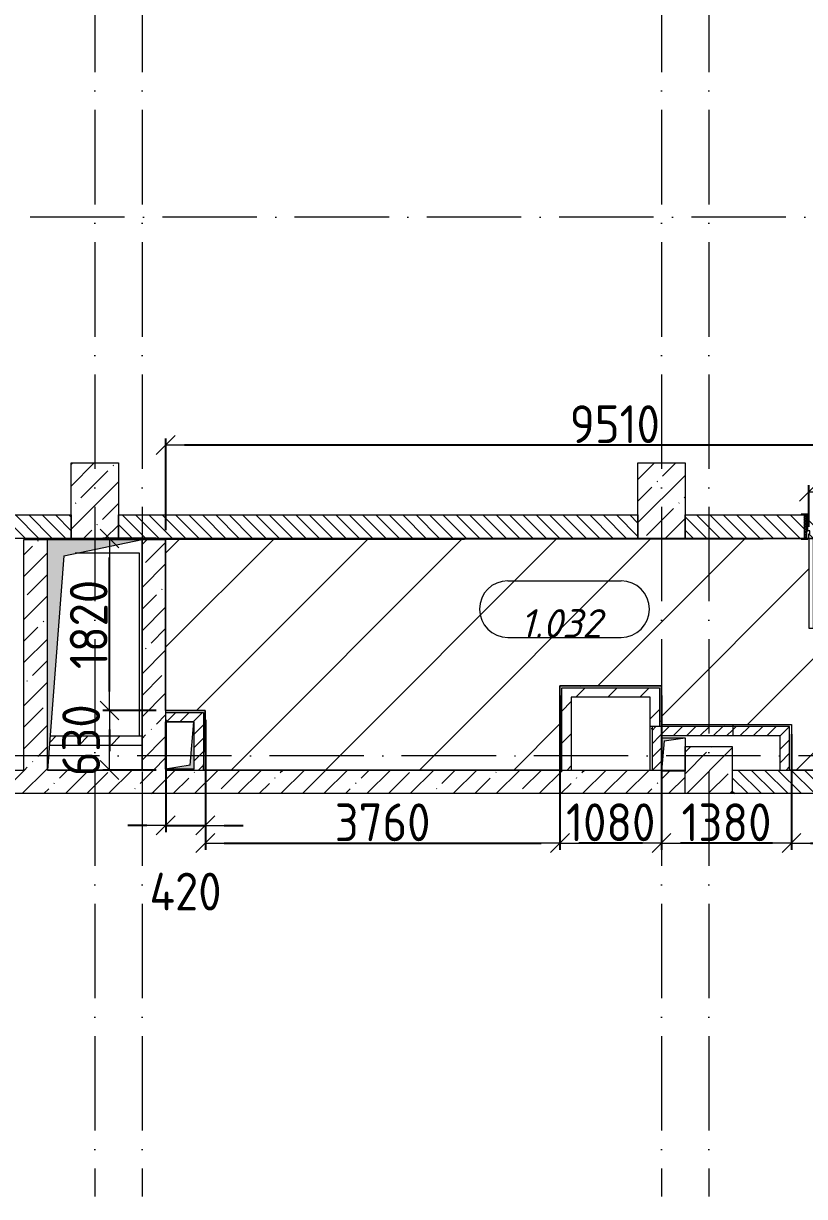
# Model space of a CAD drawing. Header units: millimetres. Extents: x 222978 to 324953, y 104171 to 146527.
# Drawn here: x 233323 to 241594, y 104416 to 116829 of the extents above; entities that cross this region are included whole.
import ezdxf

# ---------------------------------------------------------------- set-up
doc = ezdxf.new("R2010")
doc.units = ezdxf.units.MM
doc.linetypes.add('50_200_ШТРИХ_1Т_ш5_п1_п1_', pattern=[1400, 1000, -200, 0, -200])
for name, color, linetype, lineweight, true_color in [('A-AREA-IDEN-1', 7, 'Continuous', 9, 0xaaaaaa), ('I-WALL-2', 7, 'Continuous', 5, 0x787878), ('M-EQPM-1', 7, 'Continuous', 9, 0xaaaaaa), ('M-EQPM-2', 7, 'Continuous', 9, 0xe2e2e2), ('Оси-3', 7, '50_200_ШТРИХ_1Т_ш5_п1_п1_', 9, 0xaaaaaa)]:
    doc.layers.add(name, color=color, linetype=linetype, lineweight=lineweight, true_color=true_color)
for name, color, linetype, lineweight in [('A-CLNG', 7, 'Continuous', 9), ('A-CLNG-PATT', 7, 'Continuous', 9), ('A-DOOR', 7, 'Continuous', 9), ('A-DOOR-1', 7, 'Continuous', 5), ('A-DOOR-FRAM', 7, 'Continuous', 9), ('A-DOOR-FRAM-1', 7, 'Continuous', 5), ('A-FLOR', 7, 'Continuous', 9), ('A-WALL', 7, 'Continuous', 5), ('A-WALL-FNSH-1', 7, 'Continuous', 5), ('I-WALL', 7, 'Continuous', 5), ('S-COLS', 7, 'Continuous', 9), ('S-COLS-1', 7, 'Continuous', 5), ('Размеры', 7, 'Continuous', 15)]:
    doc.layers.add(name, color=color, linetype=linetype, lineweight=lineweight)
doc.styles.add('ISOCPEUR_I', font='isocpeui.ttf', dxfattribs={"height": 300})
doc.styles.add('СПДС', font='isocpeur.ttf', dxfattribs={"width": 0.9})
doc.dimstyles.new('Больше Размера А3', dxfattribs={"dimtxt": 400, "dimasz": 200, "dimexe": 70, "dimexo": 100, "dimgap": 20, "dimtad": 1, "dimdec": 0, "dimrnd": 10, "dimzin": 0, "dimdsep": 46, "dimtxsty": 'СПДС', "dimblk": 'ARROWHEAD_6', "dimcen": 1, "dimclrd": 256, "dimclre": 256, "dimclrt": 256, "dimazin": 0, "dimtfac": 1, "dimtdec": 0, "dimtmove": 2, "dimatfit": 3, "dimfxl": 1, "dimtolj": 1, "dimtzin": 0, "dimarcsym": 0})
pattern_1 = [(45, (177078.66, 41498.28), (-228.0985, 228.0985), []), (45, (177306.76, 41498.28), (-228.0985, 228.0985), [403.225, -80.645, 6.706, -73.939])]
pattern_2 = [(135, (177078.66, 41498.28), (-70.71068, -70.71068), [])]
pattern_3 = [(45, (177078.66, 41498.28), (-70.71068, 70.71068), [])]
pattern_4 = [(0, (177078.66, 41498.28), (406.4, 101.6), [6.706, -298.094, 6.706, -298.094, -1625.6]), (0, (177078.66, 41498.28), (406.4, 101.6), [-609.6, 6.706, -602.894, 6.706, -298.094, -711.2]), (0, (177078.66, 41498.28), (406.4, 101.6), [-1524, 6.706, -196.494, 6.706, -501.294]), (120, (177231.06, 41549.08), (-291.18818, 301.15272), [6.706, -298.094, 6.706, -298.094, -1625.6]), (120, (177231.06, 41549.08), (-291.18818, 301.15272), [-609.6, 6.706, -602.894, 6.706, -298.094, -711.2]), (120, (177231.06, 41549.08), (-291.18818, 301.15272), [-1524, 6.706, -196.494, 6.706, -501.294]), (240, (177281.86, 41752.28), (-115.21182, -402.75272), [6.706, -298.094, 6.706, -298.094, -1625.6]), (240, (177281.86, 41752.28), (-115.21182, -402.75272), [-609.6, 6.706, -602.894, 6.706, -298.094, -711.2]), (240, (177281.86, 41752.28), (-115.21182, -402.75272), [-1524, 6.706, -196.494, 6.706, -501.294])]
pattern_5 = [(45, (177078.66, 41498.28), (-169.7056, 169.7056), [])]

# ---------------------------------------------------------------- blocks, each defined once
blk = doc.blocks.new('110_Дверь_СКБ_2Ст - СОШ_Д-22_1_Дв_2000x2100h_Физкультурный зал_ Зал для хореографии_ Снарядная_ Инвентарная_EI30-25959547-АИ_План потолка_1 этаж')
at = {"layer": 'A-DOOR-FRAM-1'}
h = blk.add_hatch(dxfattribs=at)
h.set_pattern_fill('FP_109', color=256, style=0, pattern_type=2)
h.set_pattern_definition([(45, (-821.384, 189.685), (-14.1421, 14.1421), []), (135, (-821.384, 189.685), (-14.1421, -14.1421), [])])
h.paths.add_polyline_path([(-987.5, 125), (-987.5, -125), (-962.5, -125), (-962.5, 125)])
h = blk.add_hatch(dxfattribs=at)
h.set_pattern_fill('FP_110', color=256, style=0, pattern_type=2)
h.set_pattern_definition([(135, (1301.41, 189.685), (-14.1421, -14.1421), []), (225, (1301.41, 189.685), (14.1421, -14.1421), [])])
h.paths.add_polyline_path([(987.5, 125), (987.5, -125), (1012.5, -125), (1012.5, 125)])
at = {"layer": 'A-DOOR'}
for p, q in [((-937.5, 1075), (-937.5, 125)), ((-887.5, 1075), (-937.5, 1075)), ((-887.5, 125), (-887.5, 1075)), ((962.5, 1075), (912.5, 1075)), ((912.5, 1075), (912.5, 125)), ((962.5, 125), (962.5, 1075)), ((-937.5, 125), (-887.5, 125)), ((912.5, 125), (962.5, 125))]:
    blk.add_line(p, q, dxfattribs=at)
at = {"layer": 'A-DOOR-1'}
for centre, start, end in [((-937.5, 125), 360, 90), ((962.5, 125), 90, 109.43525), ((962.5, 125), 136.72696, 180)]:
    blk.add_arc(centre, 950, start, end, dxfattribs=at)
at = {"layer": 'A-DOOR-FRAM'}
for p, q in [((-947.5, 133), (-1017.5, 133)), ((-1017.5, 133), (-1017.5, 125)), ((-1017.5, 125), (-947.5, 125)), ((-962.5, 125), (-987.5, 125)), ((-987.5, 125), (-987.5, -125)), ((-937.5, 125), (-962.5, 125)), ((-962.5, 125), (-962.5, 45)), ((-962.5, -125), (-962.5, 125)), ((-947.5, 125), (-947.5, 133)), ((-937.5, 75), (-937.5, 125)), ((962.5, 125), (962.5, 75)), ((987.5, 125), (962.5, 125)), ((1042.5, 133), (972.5, 133)), ((972.5, 133), (972.5, 125)), ((972.5, 125), (1042.5, 125)), ((987.5, 45), (987.5, 125)), ((1012.5, 125), (987.5, 125)), ((987.5, 125), (987.5, -125)), ((1012.5, -125), (1012.5, 125)), ((1042.5, 125), (1042.5, 133)), ((-962.5, 45), (-927.5, 45)), ((-947.5, 45), (-962.5, 45)), ((-962.5, 45), (-962.5, -125)), ((-947.5, -125), (-947.5, 45)), ((-927.5, 75), (-937.5, 75)), ((-927.5, 45), (-927.5, 75)), ((962.5, 75), (952.5, 75)), ((952.5, 75), (952.5, 45)), ((952.5, 45), (987.5, 45)), ((987.5, 45), (972.5, 45)), ((972.5, 45), (972.5, -125)), ((987.5, -125), (987.5, 45)), ((-947.5, -125), (-1017.5, -125)), ((-1017.5, -125), (-1017.5, -133)), ((-1017.5, -133), (-947.5, -133)), ((-987.5, -125), (-962.5, -125)), ((-962.5, -125), (-947.5, -125)), ((-947.5, -133), (-947.5, -125)), ((1042.5, -125), (972.5, -125)), ((972.5, -125), (972.5, -133)), ((972.5, -125), (987.5, -125)), ((972.5, -133), (1042.5, -133)), ((987.5, -125), (1012.5, -125)), ((1042.5, -133), (1042.5, -125))]:
    blk.add_line(p, q, dxfattribs=at)
blk = doc.blocks.new('Канал вертикальный прямоугольный - Шахта - значок проема-25054684-АИ_План потолка_1 этаж')
at = {"layer": 'M-EQPM-2'}
blk.add_hatch(color=256, dxfattribs=at).paths.add_polyline_path([(-500, -1220), (-328, 1048), (500, 1220), (-500, 1220), (-500, -920)])
at = {"layer": 'M-EQPM-1'}
for p, q in [((-500, -1220), (-500, 1220)), ((-500, 1220), (500, 1220)), ((-328, 1048), (500, 1220)), ((500, 1220), (500, -1220)), ((-328, 1048), (-500, -1220)), ((500, -1220), (-500, -1220))]:
    blk.add_line(p, q, dxfattribs=at)
blk = doc.blocks.new('BSC_Колонна _Прямоугольная - 500х500-V297-АИ_План потолка_1 этаж')
at = {"layer": 'S-COLS-1'}
h = blk.add_hatch(dxfattribs=at)
h.set_pattern_fill('FP_188', color=256, style=0, pattern_type=2)
h.set_pattern_definition([(45, (-63500, -67431.04), (-228.0985, 228.0985), []), (45, (-63271.9, -67431.04), (-228.0985, 228.0985), [403.225, -80.645, 6.706, -73.939])])
h.paths.add_polyline_path([(250, -250), (250, 250), (-250, 250), (-250, -250)])
for p, q in [((-250, 250), (250, 250)), ((-250, -250), (-250, 250)), ((250, 250), (250, -250)), ((250, -250), (-250, -250))]:
    blk.add_line(p, q, dxfattribs=at)
blk = doc.blocks.new('Канал вертикальный прямоугольный - Шахта - значок проема-24087344-АИ_План потолка_1 этаж')
at = {"layer": 'M-EQPM-2'}
blk.add_hatch(color=256, dxfattribs=at).paths.add_polyline_path([(-150, 250), (-150, -250), (-110, 210), (150, 250), (-110, 250)])
at = {"layer": 'M-EQPM-1'}
for p, q in [((-150, -250), (-150, 250)), ((-150, 250), (150, 250)), ((-110, 210), (150, 250)), ((150, 250), (150, -250)), ((-110, 210), (-150, -250)), ((150, -250), (-150, -250))]:
    blk.add_line(p, q, dxfattribs=at)
blk = doc.blocks.new('Канал вертикальный прямоугольный - Шахта - значок проема-24087384-АИ_План потолка_1 этаж')
at = {"layer": 'M-EQPM-2'}
blk.add_hatch(color=256, dxfattribs=at).paths.add_polyline_path([(-125, -175), (-95, 145), (125, 175), (-125, 175), (-125, -165)])
at = {"layer": 'M-EQPM-1'}
for p, q in [((-125, -175), (-125, 175)), ((-125, 175), (125, 175)), ((-95, 145), (-125, -175)), ((-95, 145), (125, 175)), ((125, 175), (125, -175)), ((125, -175), (-125, -175))]:
    blk.add_line(p, q, dxfattribs=at)
blk = doc.blocks.new('AAR_СКБ_Марка_помещения_1_5 ммп - Номер-27962133-АИ_План потолка_1 этаж')
at = {"layer": 'A-AREA-IDEN-1'}
for p, q in [((-2.987, 3), (3.013, 3)), ((-2.987, 0), (3.013, 0))]:
    blk.add_line(p, q, dxfattribs=at)
for centre, start, end in [((-2.987, 1.5), 90, 270), ((3.013, 1.5), 270, 90)]:
    blk.add_arc(centre, 1.5, start, end, dxfattribs=at)
blk = doc.blocks.new('ARROWHEAD_6')
at = {"color": 0, "linetype": 'Continuous'}
for p, q in [((0, 0), (-1, 0)), ((-0.5, -0.5), (0.5, 0.5))]:
    blk.add_line(p, q, dxfattribs=at)
blk = doc.blocks.new('*D27')
at = {"layer": 'Defpoints', "color": 0, "transparency": 16777216}
for p in [(244340, 112369), (234829, 111369), (244340, 111369)]:
    blk.add_point(p, dxfattribs=at)
at = {"layer": 'Размеры', "lineweight": -2, "transparency": 16777216}
for p, q in [((234829, 111469), (234829, 112439)), ((235029, 112369), (244140, 112369)), ((244340, 111469), (244340, 112439))]:
    blk.add_line(p, q, dxfattribs=at)
at = {"layer": 'Размеры', "lineweight": -2, "transparency": 16777216, "xscale": 200, "yscale": 200, "zscale": 200, "rotation": 180}
blk.add_blockref('ARROWHEAD_6', (234829, 112369), dxfattribs=at)
at = {"layer": 'Размеры', "lineweight": -2, "transparency": 16777216, "xscale": 200, "yscale": 200, "zscale": 200}
blk.add_blockref('ARROWHEAD_6', (244340, 112369), dxfattribs=at)
at = {"layer": 'Размеры', "transparency": 16777216, "insert": (239585, 112589), "char_height": 400, "attachment_point": 5, "style": 'СПДС'}
blk.add_mtext('\\A1;9510', dxfattribs=at)
blk = doc.blocks.new('*D30')
at = {"layer": 'Defpoints', "color": 0, "transparency": 16777216}
for p in [(234234, 111379), (234829, 111379), (234829, 109559)]:
    blk.add_point(p, dxfattribs=at)
at = {"layer": 'Размеры', "lineweight": -2, "transparency": 16777216}
for p, q in [((234729, 111379), (234164, 111379)), ((234234, 109759), (234234, 111179)), ((234729, 109559), (234164, 109559))]:
    blk.add_line(p, q, dxfattribs=at)
at = {"layer": 'Размеры', "lineweight": -2, "transparency": 16777216, "xscale": 200, "yscale": 200, "zscale": 200}
for p, rotation in [((234234, 111379), 90), ((234234, 109559), 270)]:
    blk.add_blockref('ARROWHEAD_6', p, dxfattribs=dict(at, rotation=rotation))
at = {"layer": 'Размеры', "transparency": 16777216, "insert": (234014, 110469), "char_height": 400, "attachment_point": 5, "rotation": 90, "style": 'СПДС'}
blk.add_mtext('\\A1;1820', dxfattribs=at)
blk = doc.blocks.new('*D31')
at = {"layer": 'Defpoints', "color": 0, "transparency": 16777216}
for p in [(234829, 109559), (235249, 109559), (235249, 108343)]:
    blk.add_point(p, dxfattribs=at)
at = {"layer": 'Размеры', "lineweight": -2, "transparency": 16777216}
for p, q in [((234829, 109459), (234829, 108273)), ((235249, 109459), (235249, 108273)), ((234629, 108343), (234429, 108343)), ((234829, 108343), (235249, 108343)), ((235449, 108343), (235649, 108343))]:
    blk.add_line(p, q, dxfattribs=at)
at = {"layer": 'Размеры', "lineweight": -2, "transparency": 16777216, "xscale": 200, "yscale": 200, "zscale": 200}
blk.add_blockref('ARROWHEAD_6', (234829, 108343), dxfattribs=at)
at = {"layer": 'Размеры', "lineweight": -2, "transparency": 16777216, "xscale": 200, "yscale": 200, "zscale": 200, "rotation": 180}
blk.add_blockref('ARROWHEAD_6', (235249, 108343), dxfattribs=at)
at = {"layer": 'Размеры', "transparency": 16777216, "insert": (235039, 107643), "char_height": 400, "attachment_point": 5, "style": 'СПДС'}
blk.add_mtext('\\A1;420', dxfattribs=at)
blk = doc.blocks.new('*D32')
at = {"layer": 'Defpoints', "color": 0, "transparency": 16777216}
for p in [(239004, 109819), (235249, 109559), (239004, 108156)]:
    blk.add_point(p, dxfattribs=at)
at = {"layer": 'Размеры', "lineweight": -2, "transparency": 16777216}
for p, q in [((239004, 109719), (239004, 108086)), ((235249, 109459), (235249, 108086)), ((235449, 108156), (238804, 108156))]:
    blk.add_line(p, q, dxfattribs=at)
at = {"layer": 'Размеры', "lineweight": -2, "transparency": 16777216, "xscale": 200, "yscale": 200, "zscale": 200, "rotation": 180}
blk.add_blockref('ARROWHEAD_6', (235249, 108156), dxfattribs=at)
at = {"layer": 'Размеры', "lineweight": -2, "transparency": 16777216, "xscale": 200, "yscale": 200, "zscale": 200}
blk.add_blockref('ARROWHEAD_6', (239004, 108156), dxfattribs=at)
at = {"layer": 'Размеры', "transparency": 16777216, "insert": (237126, 108376), "char_height": 400, "attachment_point": 5, "style": 'СПДС'}
blk.add_mtext('\\A1;3760', dxfattribs=at)
blk = doc.blocks.new('*D33')
at = {"layer": 'Defpoints', "color": 0, "transparency": 16777216}
for p in [(239004, 109819), (240079, 109819), (239004, 108156)]:
    blk.add_point(p, dxfattribs=at)
at = {"layer": 'Размеры', "lineweight": -2, "transparency": 16777216}
for p, q in [((239004, 109719), (239004, 108086)), ((240079, 109719), (240079, 108086)), ((239879, 108156), (239204, 108156))]:
    blk.add_line(p, q, dxfattribs=at)
at = {"layer": 'Размеры', "lineweight": -2, "transparency": 16777216, "xscale": 200, "yscale": 200, "zscale": 200, "rotation": 180}
blk.add_blockref('ARROWHEAD_6', (239004, 108156), dxfattribs=at)
at = {"layer": 'Размеры', "lineweight": -2, "transparency": 16777216, "xscale": 200, "yscale": 200, "zscale": 200}
blk.add_blockref('ARROWHEAD_6', (240079, 108156), dxfattribs=at)
at = {"layer": 'Размеры', "transparency": 16777216, "insert": (239541, 108376), "char_height": 400, "attachment_point": 5, "style": 'СПДС'}
blk.add_mtext('\\A1;1080', dxfattribs=at)
blk = doc.blocks.new('*D34')
at = {"layer": 'Defpoints', "color": 0, "transparency": 16777216}
for p in [(240079, 109409), (241455, 109409), (240079, 108156)]:
    blk.add_point(p, dxfattribs=at)
at = {"layer": 'Размеры', "lineweight": -2, "transparency": 16777216}
for p, q in [((240079, 109309), (240079, 108086)), ((241455, 109309), (241455, 108086)), ((241255, 108156), (240279, 108156))]:
    blk.add_line(p, q, dxfattribs=at)
at = {"layer": 'Размеры', "lineweight": -2, "transparency": 16777216, "xscale": 200, "yscale": 200, "zscale": 200, "rotation": 180}
blk.add_blockref('ARROWHEAD_6', (240079, 108156), dxfattribs=at)
at = {"layer": 'Размеры', "lineweight": -2, "transparency": 16777216, "xscale": 200, "yscale": 200, "zscale": 200}
blk.add_blockref('ARROWHEAD_6', (241455, 108156), dxfattribs=at)
at = {"layer": 'Размеры', "transparency": 16777216, "insert": (240767, 108376), "char_height": 400, "attachment_point": 5, "style": 'СПДС'}
blk.add_mtext('\\A1;1380', dxfattribs=at)
blk = doc.blocks.new('*D35')
at = {"layer": 'Defpoints', "color": 0, "transparency": 16777216}
for p in [(241455, 108929), (245779, 108929), (245779, 108156)]:
    blk.add_point(p, dxfattribs=at)
at = {"layer": 'Размеры', "lineweight": -2, "transparency": 16777216}
for p, q in [((241455, 108829), (241455, 108086)), ((245779, 108829), (245779, 108086)), ((241655, 108156), (245579, 108156))]:
    blk.add_line(p, q, dxfattribs=at)
at = {"layer": 'Размеры', "lineweight": -2, "transparency": 16777216, "xscale": 200, "yscale": 200, "zscale": 200, "rotation": 180}
blk.add_blockref('ARROWHEAD_6', (241455, 108156), dxfattribs=at)
at = {"layer": 'Размеры', "lineweight": -2, "transparency": 16777216, "xscale": 200, "yscale": 200, "zscale": 200}
blk.add_blockref('ARROWHEAD_6', (245779, 108156), dxfattribs=at)
at = {"layer": 'Размеры', "transparency": 16777216, "insert": (243617, 108376), "char_height": 400, "attachment_point": 5, "style": 'СПДС'}
blk.add_mtext('\\A1;4320', dxfattribs=at)
blk = doc.blocks.new('*D38')
at = {"layer": 'Defpoints', "color": 0, "transparency": 16777216}
for p in [(234829, 109559), (234234, 108929), (234829, 108929)]:
    blk.add_point(p, dxfattribs=at)
at = {"layer": 'Размеры', "lineweight": -2, "transparency": 16777216}
for p, q in [((234729, 109559), (234164, 109559)), ((234234, 109359), (234234, 109129)), ((234729, 108929), (234164, 108929))]:
    blk.add_line(p, q, dxfattribs=at)
at = {"layer": 'Размеры', "lineweight": -2, "transparency": 16777216, "xscale": 200, "yscale": 200, "zscale": 200}
for p, rotation in [((234234, 109559), 90), ((234234, 108929), 270)]:
    blk.add_blockref('ARROWHEAD_6', p, dxfattribs=dict(at, rotation=rotation))
at = {"layer": 'Размеры', "transparency": 16777216, "insert": (233934, 109244), "char_height": 400, "attachment_point": 5, "rotation": 90, "style": 'СПДС'}
blk.add_mtext('\\A1;630', dxfattribs=at)
blk = doc.blocks.new('*D55')
at = {"layer": 'Defpoints', "color": 0, "transparency": 16777216}
for p in [(243539, 111873), (241639, 111404), (243539, 111378)]:
    blk.add_point(p, dxfattribs=at)
at = {"layer": 'Размеры', "lineweight": -2, "transparency": 16777216}
for p, q in [((241639, 111504), (241639, 111943)), ((241839, 111873), (243339, 111873)), ((243539, 111478), (243539, 111943))]:
    blk.add_line(p, q, dxfattribs=at)
at = {"layer": 'Размеры', "lineweight": -2, "transparency": 16777216, "xscale": 200, "yscale": 200, "zscale": 200, "rotation": 180}
blk.add_blockref('ARROWHEAD_6', (241639, 111873), dxfattribs=at)
at = {"layer": 'Размеры', "lineweight": -2, "transparency": 16777216, "xscale": 200, "yscale": 200, "zscale": 200}
blk.add_blockref('ARROWHEAD_6', (243539, 111873), dxfattribs=at)
at = {"layer": 'Размеры', "transparency": 16777216, "insert": (242589, 112093), "char_height": 400, "attachment_point": 5, "style": 'СПДС'}
blk.add_mtext('\\A1;2000', dxfattribs=at)

msp = doc.modelspace()

# ---------------------------------------------------------------- hatches: boundary and pattern name
at = {"layer": 'A-CLNG-PATT', "true_color": 0xf26722}
h = msp.add_hatch(dxfattribs=at)
h.set_pattern_fill('ANSI31', color=30, scale=222, style=0)
h.paths.add_polyline_path([(235801.7, 108929.3), (239003.7, 108929.3), (239003.7, 109819.3), (240078.7, 109819.3), (240078.7, 109409.3), (241454.7, 109409.3), (241455.2, 108929.3), (245778.7, 108929.3), (245778.7, 109179), (246278.7, 109179), (246278.7, 108929.3), (248553.7, 108929.3), (248553.7, 111379), (244760.4, 111379), (244760.4, 111049.3), (244320.4, 111049.3), (244320.4, 111379), (243618.7, 111379), (243618.7, 111371), (243548.7, 111371), (243548.7, 111379), (243538.7, 111379), (243538.7, 110429), (243488.7, 110429), (243488.7, 111379), (241688.7, 111379), (241688.7, 110429), (241638.7, 110429), (241638.7, 111379), (241628.7, 111379), (241628.7, 111371), (241558.7, 111371), (241558.7, 111379), (241454.7, 111379), (240714.7, 111379), (234828.7, 111379), (234828.7, 109559.3), (235248.7, 109559.3), (235248.7, 108929.3)])
h.paths.add_polyline_path([(246153.7, 110729.3), (246753.7, 110729.3), (246753.7, 110129.3)], flags=16)
h.paths.add_polyline_path([(242553.7, 110729.3), (241953.7, 110729.3), (242553.7, 110729.3), (242553.7, 110244.7)], flags=16)
h.paths.add_polyline_path([(237753.7, 110729.3), (237153.7, 110729.3), (237753.7, 110729.3), (237753.7, 110286.3)], flags=16)
at = {"layer": 'A-WALL'}
h = msp.add_hatch(dxfattribs=at)
h.set_pattern_fill('FP_1', color=256, style=0, pattern_type=2)
h.set_pattern_definition(pattern_1)
h.paths.add_polyline_path([(233328.7, 108929.3), (233578.7, 108929.3), (233578.7, 111369.3), (233328.7, 111369.3), (233328.7, 109231.7)])
h = msp.add_hatch(dxfattribs=at)
h.set_pattern_fill('FP_1', color=256, style=0, pattern_type=2)
h.set_pattern_definition(pattern_1)
h.paths.add_polyline_path([(234827.4, 108929.3), (234828.7, 108929.3), (234828.7, 111369.3), (234578.7, 111369.3), (234578.7, 108929.3), (234703.7, 108929.3)])
h = msp.add_hatch(dxfattribs=at)
h.set_pattern_fill('FP_1', color=256, style=0, pattern_type=2)
h.set_pattern_definition(pattern_1)
h.paths.add_polyline_path([(234703.7, 108679.3), (234703.7, 108929.3), (232463.5, 108929.3), (232463.5, 108679.3), (234384.1, 108679.3)])
h.paths.add_polyline_path([(227278.7, 108679.3), (231313.5, 108679.3), (231313.5, 108929.3), (227278.7, 108929.3), (227278.7, 108779.3)])
h.paths.add_polyline_path([(231423.5, 108679.3), (232363.5, 108679.3), (232363.5, 108719.3), (232353.5, 108719.3), (232353.5, 108759.3), (232398.5, 108759.3), (232398.5, 108929.3), (231378.5, 108929.3), (231378.5, 108759.3), (231423.5, 108759.3), (231423.5, 108719.3), (231413.5, 108719.3), (231413.5, 108679.3)])
h = msp.add_hatch(dxfattribs=at)
h.set_pattern_fill('FP_1', color=256, style=0, pattern_type=2)
h.set_pattern_definition(pattern_1)
h.paths.add_polyline_path([(235801.7, 108679.3), (240328.7, 108679.3), (240328.7, 108929.3), (240079.6, 108928.4), (240078.7, 108929.3), (234703.7, 108929.3), (234703.7, 108679.3), (235266.1, 108679.3)])
at = {"layer": 'I-WALL'}
h = msp.add_hatch(dxfattribs=at)
h.set_pattern_fill('FP_2', color=256, style=0, pattern_type=2)
h.set_pattern_definition(pattern_2)
h.paths.add_polyline_path([(234550.6, 111379), (234838.7, 111379), (234838.7, 111629), (234328.7, 111629), (234328.7, 111379), (234384.1, 111379)])
h.paths.add_polyline_path([(231151, 111379), (233828.7, 111379), (233828.7, 111629), (228078.7, 111629), (228078.7, 111379), (230413.5, 111379)])
h = msp.add_hatch(dxfattribs=at)
h.set_pattern_fill('FP_2', color=256, style=0, pattern_type=2)
h.set_pattern_definition(pattern_2)
h.paths.add_polyline_path([(241092.9, 111379), (241588.7, 111379), (241588.7, 111629), (240328.7, 111629), (240328.7, 111379), (240714.7, 111379)])
h.paths.add_polyline_path([(235248.7, 111379), (239828.7, 111379), (239828.7, 111629), (234838.7, 111629), (234838.7, 111379)])
h.paths.add_polyline_path([(248559.5, 111379), (248803.7, 111379), (248803.7, 111629), (246278.7, 111629), (246278.7, 111379), (248553.7, 111379)])
h.paths.add_polyline_path([(244740.4, 111379), (245778.7, 111379), (245778.7, 111629), (243588.7, 111629), (243588.7, 111379), (244640.4, 111379)])
h.paths.add_polyline_path([(241638.7, 111379), (243538.7, 111379), (243538.7, 111429), (243528.7, 111429), (243528.7, 111459), (243548.7, 111459), (243548.7, 111629), (241628.7, 111629), (241628.7, 111459), (241648.7, 111459), (241648.7, 111429), (241638.7, 111429), (241638.7, 111392.1)])
h = msp.add_hatch(dxfattribs=at)
h.set_pattern_fill('FP_5', color=256, style=0, pattern_type=2)
h.set_pattern_definition(pattern_5)
h.paths.add_polyline_path([(239123.7, 108929.3), (239123.7, 109799.3), (239023.7, 109799.3), (239023.7, 108929.3)])
h = msp.add_hatch(dxfattribs=at)
h.set_pattern_fill('FP_5', color=256, style=0, pattern_type=2)
h.set_pattern_definition(pattern_5)
h.paths.add_polyline_path([(239958.7, 109699.3), (239958.7, 109799.3), (239123.7, 109799.3), (239123.7, 109699.3)])
h = msp.add_hatch(dxfattribs=at)
h.set_pattern_fill('FP_5', color=256, style=0, pattern_type=2)
h.set_pattern_definition(pattern_5)
h.paths.add_polyline_path([(239958.7, 109389.3), (240058.7, 109389.3), (240058.7, 109799.3), (239958.7, 109799.3), (239958.7, 109409.3)])
h = msp.add_hatch(dxfattribs=at)
h.set_pattern_fill('FP_4', color=256, style=0, pattern_type=2)
h.set_pattern_definition(pattern_3)
h.paths.add_polyline_path([(235088.7, 109439.3), (235228.7, 109439.3), (235228.7, 109539.3), (234828.7, 109539.3), (234828.7, 109439.3), (234845.2, 109439.3)])
h = msp.add_hatch(dxfattribs=at)
h.set_pattern_fill('FP_4', color=256, style=0, pattern_type=2)
h.set_pattern_definition(pattern_3)
h.paths.add_polyline_path([(235228.7, 108929.3), (235228.7, 109439.3), (235128.7, 109439.3), (235128.7, 108929.3)])
h = msp.add_hatch(dxfattribs=at)
h.set_pattern_fill('FP_4', color=256, style=0, pattern_type=2)
h.set_pattern_definition(pattern_3)
h.paths.add_polyline_path([(240058.7, 109289.3), (240834.7, 109289.3), (240834.7, 109389.3), (239978.7, 109389.3), (239978.7, 109289.3), (240054.3, 109289.3)])
h = msp.add_hatch(dxfattribs=at)
h.set_pattern_fill('FP_4', color=256, style=0, pattern_type=2)
h.set_pattern_definition(pattern_3)
h.paths.add_polyline_path([(240834.7, 109289.3), (241434.7, 109289.3), (241434.7, 109389.3), (240834.7, 109389.3)])
h = msp.add_hatch(dxfattribs=at)
h.set_pattern_fill('FP_5', color=256, style=0, pattern_type=2)
h.set_pattern_definition(pattern_5)
h.paths.add_polyline_path([(234578.7, 109189.3), (234578.7, 109289.3), (233606, 109289.3), (233598.4, 109189.3), (234384.1, 109189.3)])
h = msp.add_hatch(dxfattribs=at)
h.set_pattern_fill('FP_4', color=256, style=0, pattern_type=2)
h.set_pattern_definition(pattern_3)
h.paths.add_polyline_path([(239978.7, 108929.3), (240078.7, 108929.3), (240078.7, 109289.3), (239978.7, 109289.3), (239978.7, 108986)])
h = msp.add_hatch(dxfattribs=at)
h.set_pattern_fill('FP_4', color=256, style=0, pattern_type=2)
h.set_pattern_definition(pattern_3)
h.paths.add_polyline_path([(241434.7, 108929.3), (241434.7, 109289.3), (241334.7, 109289.3), (241334.7, 108929.3)])
h = msp.add_hatch(dxfattribs=at)
h.set_pattern_fill('FP_2', color=256, style=0, pattern_type=2)
h.set_pattern_definition(pattern_2)
h.paths.add_polyline_path([(245778.7, 108679.3), (245778.4, 108929.3), (240828.7, 108929), (240828.7, 108679.3), (244320.4, 108679.3)])
h.paths.add_polyline_path([(248553.7, 108679.3), (248553.7, 108929.3), (246278.7, 108929.3), (246278.7, 108679.3)])
at = {"layer": 'I-WALL-2'}
h = msp.add_hatch(dxfattribs=at)
h.set_pattern_fill('FP_3', color=256, style=0, pattern_type=2)
h.set_pattern_definition(pattern_4)
h.paths.add_polyline_path([(239023.7, 108929.3), (239023.7, 109819.3), (239003.7, 109819.3), (239003.7, 108929.3)])
h = msp.add_hatch(dxfattribs=at)
h.set_pattern_fill('FP_3', color=256, style=0, pattern_type=2)
h.set_pattern_definition(pattern_4)
h.paths.add_polyline_path([(239958.7, 109799.3), (240058.7, 109799.3), (240057.6, 109819.3), (239023.7, 109819.3), (239023.7, 109799.3), (239123.7, 109799.3)])
h = msp.add_hatch(dxfattribs=at)
h.set_pattern_fill('FP_3', color=256, style=0, pattern_type=2)
h.set_pattern_definition(pattern_4)
h.paths.add_polyline_path([(240078.7, 109409.3), (240078.7, 109819.3), (240058.7, 109819.3), (240058.7, 109409.3)])
h = msp.add_hatch(dxfattribs=at)
h.set_pattern_fill('FP_3', color=256, style=0, pattern_type=2)
h.set_pattern_definition(pattern_4)
h.paths.add_polyline_path([(234928.7, 109539.3), (235248.7, 109539.3), (235248.7, 109559.3), (234828.7, 109559.3), (234828.7, 109539.3), (234831.4, 109539.3)])
h = msp.add_hatch(dxfattribs=at)
h.set_pattern_fill('FP_3', color=256, style=0, pattern_type=2)
h.set_pattern_definition(pattern_4)
h.paths.add_polyline_path([(235248.7, 108929.3), (235248.7, 109539.3), (235228.7, 109539.3), (235228.7, 108929.3)])
h = msp.add_hatch(dxfattribs=at)
h.set_pattern_fill('FP_3', color=256, style=0, pattern_type=2)
h.set_pattern_definition(pattern_4)
h.paths.add_polyline_path([(239978.7, 108929.3), (239978.7, 109389.3), (239958.7, 109389.3), (239958.7, 108929.3)])
h = msp.add_hatch(dxfattribs=at)
h.set_pattern_fill('FP_3', color=256, style=0, pattern_type=2)
h.set_pattern_definition(pattern_4)
h.paths.add_polyline_path([(240078.7, 109389.3), (240834.7, 109389.3), (240834.7, 109409.3), (240058.7, 109409.3), (240058.7, 109389.3), (240065.6, 109389.3)])
at = {"layer": 'S-COLS-1'}
h = msp.add_hatch(dxfattribs=at)
h.set_pattern_fill('FP_1', color=256, style=0, pattern_type=2)
h.set_pattern_definition(pattern_1)
h.paths.add_polyline_path([(233828.7, 111379), (234328.7, 111379), (234328.7, 112179), (233828.7, 112179), (233828.7, 111629)])
h = msp.add_hatch(dxfattribs=at)
h.set_pattern_fill('FP_1', color=256, style=0, pattern_type=2)
h.set_pattern_definition(pattern_1)
h.paths.add_polyline_path([(240054.3, 111379), (240328.7, 111379), (240328.7, 112179), (239828.7, 112179), (239828.7, 111379)])

# ---------------------------------------------------------------- linework, layer by layer
at = {"layer": 'A-CLNG'}
msp.add_line((234828.7, 111369.3), (234828.7, 111379), dxfattribs=at)
at = {"layer": 'A-FLOR'}
for p, q in [((234550.6, 111222.3), (233870.6, 111222.3)), ((234550.6, 109289.3), (234550.6, 111222.3))]:
    msp.add_line(p, q, dxfattribs=at)
at = {"layer": 'A-WALL'}
for p, q in [((228078.7, 111629), (233828.7, 111629)), ((233828.7, 111629), (233828.7, 111379)), ((234328.7, 111379), (234328.7, 111629)), ((234328.7, 111629), (239828.7, 111629)), ((239828.7, 111629), (239828.7, 111379)), ((240328.7, 111629), (241558.7, 111629)), ((240328.7, 111379), (240328.7, 111629)), ((233828.7, 111379), (228078.7, 111379)), ((233328.7, 108929.3), (233328.7, 111369.3)), ((233328.7, 111369.3), (233578.7, 111369.3)), ((239828.7, 111379), (234328.7, 111379)), ((234578.7, 108929.3), (234578.7, 111369.3)), ((234578.7, 111369.3), (234828.7, 111369.3)), ((234828.7, 111369.3), (234828.7, 108929.3)), ((241558.7, 111379), (240328.7, 111379)), ((239023.7, 108929.3), (239023.7, 109799.3)), ((239023.7, 109799.3), (240058.7, 109799.3)), ((240058.7, 109799.3), (240058.7, 109389.3)), ((234828.7, 109539.3), (235228.7, 109539.3)), ((235228.7, 109539.3), (235228.7, 108929.3)), ((241434.7, 109389.3), (239958.7, 109389.3)), ((239978.7, 109389.3), (239978.7, 108929.3)), ((241434.7, 108929.3), (241434.7, 109389.3)), ((232468.5, 108929.3), (233328.7, 108929.3)), ((233578.7, 108929.3), (234578.7, 108929.3)), ((234828.7, 108929.3), (240078.7, 108929.3)), ((240079.6, 108929.3), (240328.7, 108929.3)), ((240828.7, 108929.3), (245778.7, 108929.3)), ((240328.7, 108679.3), (232468.5, 108679.3)), ((245778.7, 108679.3), (240828.7, 108679.3))]:
    msp.add_line(p, q, dxfattribs=at)
at = {"layer": 'A-WALL-FNSH-1'}
for p, q in [((239003.7, 108929.3), (239003.7, 109819.3)), ((239003.7, 109819.3), (240078.7, 109819.3)), ((240078.7, 109819.3), (240078.7, 109409.3)), ((239123.7, 109699.3), (239123.7, 108929.3)), ((239958.7, 109699.3), (239123.7, 109699.3)), ((239958.7, 108929.3), (239958.7, 109699.3)), ((234828.7, 109559.3), (235248.7, 109559.3)), ((235248.7, 109559.3), (235248.7, 108929.3)), ((235128.7, 109439.3), (234828.7, 109439.3)), ((240078.7, 109409.3), (241454.7, 109409.3)), ((240834.7, 109409.3), (240834.7, 109289.3)), ((241454.7, 109409.3), (241454.7, 108929.3)), ((233606, 109289.3), (234578.7, 109289.3)), ((241334.7, 109289.3), (240078.7, 109289.3)), ((240078.7, 109289.3), (240078.7, 109268.8)), ((241334.7, 108929.3), (241334.7, 109289.3)), ((234578.7, 109189.3), (233598.4, 109189.3)), ((235128.7, 108929.3), (235128.7, 108939.3))]:
    msp.add_line(p, q, dxfattribs=at)
at = {"layer": 'S-COLS'}
for p, q in [((233828.7, 111379), (233828.7, 111629)), ((234328.7, 111629), (234328.7, 111379)), ((239828.7, 111379), (239828.7, 111629)), ((240328.7, 111629), (240328.7, 111379))]:
    msp.add_line(p, q, dxfattribs=at)
at = {"layer": 'S-COLS-1'}
for p, q in [((233828.7, 111629), (233828.7, 112179)), ((233828.7, 112179), (234328.7, 112179)), ((234328.7, 112179), (234328.7, 111629)), ((239828.7, 111629), (239828.7, 112179)), ((239828.7, 112179), (240328.7, 112179)), ((240328.7, 112179), (240328.7, 111629)), ((234328.7, 111379), (233828.7, 111379)), ((240328.7, 111379), (239828.7, 111379))]:
    msp.add_line(p, q, dxfattribs=at)
at = {"layer": 'Оси-3'}
for p, q in [((234078.7, 128515.8), (234078.7, 104415.8)), ((234578.7, 128515.8), (234578.7, 104415.8)), ((240078.7, 128515.8), (240078.7, 104415.8)), ((240578.7, 128515.8), (240578.7, 104415.8)), ((253995.8, 114779.3), (224178.4, 114779.3)), ((252328.7, 109079.3), (224178.4, 109079.3))]:
    msp.add_line(p, q, dxfattribs=at)
at = {"layer": 'Размеры'}
msp.add_lwpolyline([(234828.7, 111369.3), (244320.4, 111379), (244320.4, 111049.3), (244760.4, 111049.3), (244760.4, 111379), (248553.7, 111379), (248553.7, 108929.3), (246278.7, 108929.3), (246278.7, 109179), (245778.7, 109179), (245778.7, 108929.3), (241434.7, 108929.3), (241434.7, 109389.3), (240078.7, 109389.3), (240078.7, 109819.3), (239003.7, 109819.3), (239003.7, 108929.3), (235228.7, 108929.3), (235248.7, 109559.3), (234828.7, 109559.3)], close=True, dxfattribs=at)

# ---------------------------------------------------------------- block references
at = {"layer": 'A-AREA-IDEN-1', "xscale": 199.9999999999999, "yscale": 199.9999999999999, "zscale": 199.9999999999999}
msp.add_blockref('AAR_СКБ_Марка_помещения_1_5 ммп - Номер-27962133-АИ_План потолка_1 этаж', (239048.9, 110331.8), dxfattribs=at)
at = {"layer": 'A-DOOR', "rotation": 180}
msp.add_blockref('110_Дверь_СКБ_2Ст - СОШ_Д-22_1_Дв_2000x2100h_Физкультурный зал_ Зал для хореографии_ Снарядная_ Инвентарная_EI30-25959547-АИ_План потолка_1 этаж', (242601.2, 111504), dxfattribs=at)
at = {"layer": 'M-EQPM-1'}
for name, p in [('Канал вертикальный прямоугольный - Шахта - значок проема-25054684-АИ_План потолка_1 этаж', (234078.7, 110149.3)), ('Канал вертикальный прямоугольный - Шахта - значок проема-24087384-АИ_План потолка_1 этаж', (240203.7, 109093.8))]:
    msp.add_blockref(name, p, dxfattribs=at)
at = {"layer": 'M-EQPM-1', "rotation": 180}
msp.add_blockref('Канал вертикальный прямоугольный - Шахта - значок проема-24087344-АИ_План потолка_1 этаж', (234978.7, 109189.3), dxfattribs=at)
at = {"layer": 'S-COLS'}
msp.add_blockref('BSC_Колонна _Прямоугольная - 500х500-V297-АИ_План потолка_1 этаж', (240578.7, 108929.3), dxfattribs=at)

# ---------------------------------------------------------------- texts
at = {"layer": 'A-AREA-IDEN-1', "insert": (239013.1, 110331.8), "char_height": 300, "width": 900, "attachment_point": 8, "line_spacing_factor": 1.139951, "style": 'ISOCPEUR_I'}
msp.add_mtext('\\pxqc,t8.46667,16.93333,25.4,33.86667,42.33333,50.8,59.26667,67.73333,76.2,84.66667,93.13333,101.6,110.06667,118.53333,127,135.46667,143.93333,152.4,160.86667,169.33333,177.8,186.26667,194.73333,203.2,211.66667,220.13333,228.6,237.06667,245.53333,254,262.46667,270.93333;{1.032}', dxfattribs=at)

# ---------------------------------------------------------------- dimensions: what is measured, and where the dimension line sits
at = {"layer": 'Размеры'}
for base, p1, p2, picture, middle in [((244340.4, 112368.7), (234828.7, 111369.3), (244340.4, 111369.3), '*D27', (239584.5, 112588.7)), ((239003.7, 108155.8), (235248.7, 109559.3), (239003.7, 109819.3), '*D32', (237126.2, 108375.8)), ((239003.7, 108155.8), (240078.7, 109819.3), (239003.7, 109819.3), '*D33', (239541.2, 108375.8)), ((235248.7, 108343.2), (234828.7, 109559.3), (235248.7, 109559.3), '*D31', (235038.7, 107643.2)), ((240078.7, 108155.8), (241454.7, 109409.3), (240078.7, 109409.3), '*D34', (240766.7, 108375.8)), ((245778.7, 108155.8), (241454.7, 108929.3), (245778.7, 108929), '*D35', (243616.7, 108375.8))]:
    dim = msp.add_linear_dim(base=base, p1=p1, p2=p2, dimstyle='Больше Размера А3', dxfattribs=at)
    dim.commit()
    dim.dimension.update_dxf_attribs({"geometry": picture, "text_midpoint": middle})
dim = msp.add_linear_dim(base=(243538.7, 111873.4), p1=(241638.7, 111404), p2=(243538.7, 111378.2), text='2000', dimstyle='Больше Размера А3', dxfattribs=at)
dim.commit()
dim.dimension.update_dxf_attribs({"geometry": '*D55', "text_midpoint": (242588.7, 112093.4)})
for base, p2, picture, middle in [((234233.8, 111379), (234828.7, 111379), '*D30', (234013.8, 110469.2)), ((234233.8, 108929.3), (234828.7, 108929.3), '*D38', (233933.8, 109244.3))]:
    dim = msp.add_linear_dim(base=base, p1=(234828.7, 109559.3), p2=p2, angle=90, dimstyle='Больше Размера А3', dxfattribs=at)
    dim.commit()
    dim.dimension.update_dxf_attribs({"geometry": picture, "text_midpoint": middle})

doc.saveas('drawing.dxf')
